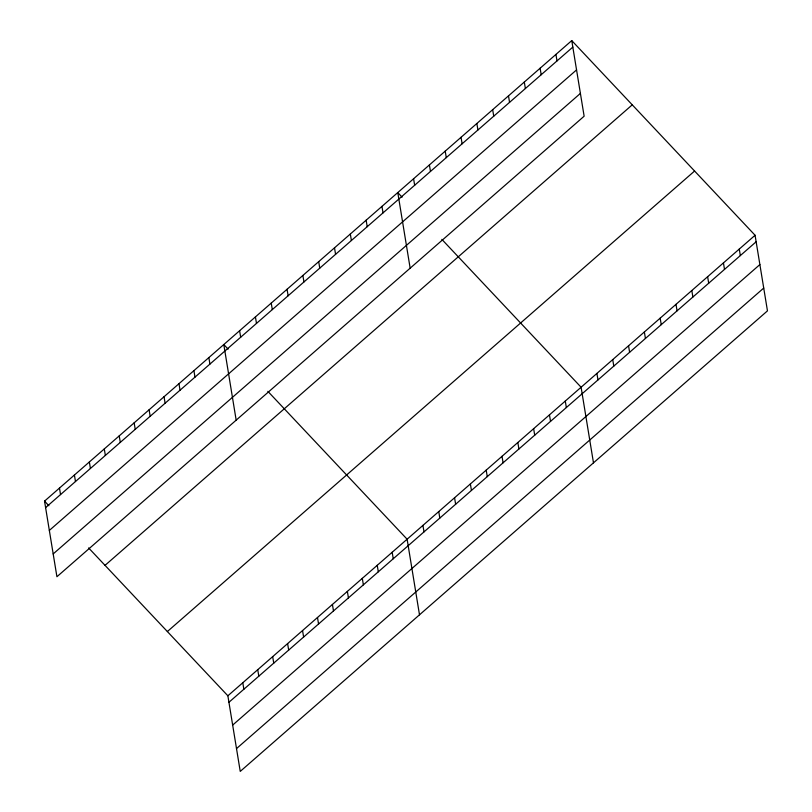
<?xml version="1.0" encoding="UTF-8"?>
<svg xmlns="http://www.w3.org/2000/svg" width="812" height="812" viewBox="0 0 812 812"><rect width="100%" height="100%" fill="white"/><g stroke="black" fill="none" stroke-linecap="round" stroke-linejoin="round"><path stroke-width="1.22" d="M571.76 40.6L584.132 116.207L56.921 576.733L44.538 501.126L571.76 40.6L755.079 235.267L767.462 310.874L240.24 771.4L227.867 695.793L88.62 547.927M45.604 507.622L572.825 47.096M49.339 530.429L576.55 69.903M53.186 553.926L580.407 93.4M105.032 565.365L632.254 104.839M167.363 631.553L694.585 171.027M227.867 695.793L755.079 235.267M228.923 702.289L756.145 241.773M232.658 725.096L759.88 264.57M236.505 748.593L763.727 288.067M402.092 197.164L397.778 192.576L410.151 268.183M441.85 239.378L581.098 387.243L593.481 462.85M228.111 349.13L223.797 344.542L236.17 420.149M267.869 391.354L407.116 539.219L419.499 614.826M44.538 501.126L48.862 505.714M739.265 249.081L740.331 255.587M723.441 262.895L724.507 269.401M707.628 276.719L708.693 283.215M691.814 290.534L692.88 297.03M676 304.348L677.066 310.844M660.176 318.162L661.242 324.658M644.363 331.976L645.428 338.482M628.549 345.79L629.615 352.296M612.735 359.614L613.791 366.11M555.936 54.414L557.002 60.92M596.911 373.429L597.977 379.925M540.122 68.228L541.188 74.734M524.308 82.042L525.374 88.549M565.284 401.057L566.35 407.553M508.495 95.867L509.55 102.363M549.46 414.871L550.526 421.377M492.671 109.681L493.737 116.177M533.646 428.685L534.712 435.191M476.857 123.495L477.923 129.991M517.833 442.499L518.898 449.006M461.043 137.309L462.109 143.805M502.019 456.324L503.075 462.82M445.22 151.123L446.285 157.63M486.195 470.138L487.261 476.634M429.406 164.937L430.472 171.444M470.381 483.952L471.447 490.448M413.592 178.762L414.658 185.258M454.568 497.766L455.633 504.262M438.754 511.58L439.81 518.086M381.955 206.39L383.02 212.886M422.93 525.394L423.996 531.901M366.141 220.204L367.207 226.7M350.327 234.018L351.393 240.525M392.176 552.261L393.241 558.757M334.514 247.833L335.569 254.339M377.245 565.314L378.301 571.81M318.69 261.647L319.755 268.153M362.304 578.357L363.37 584.853M302.876 275.471L303.942 281.967M347.363 591.41L348.429 597.906M287.062 289.285L288.128 295.781M332.423 604.453L333.488 610.959M271.238 303.099L272.304 309.595M317.492 617.506L318.558 624.002M255.425 316.913L256.49 323.409M302.551 630.548L303.617 637.055M239.611 330.728L240.677 337.234M287.61 643.601L288.676 650.097M272.68 656.644L273.745 663.15M208.857 357.595L209.922 364.091M257.739 669.697L258.805 676.193M193.916 370.637L194.981 377.144M242.798 682.74L243.864 689.246M178.975 383.69L180.041 390.186M164.044 396.733L165.11 403.239M149.103 409.786L150.169 416.282M134.163 422.839L135.228 429.335M119.232 435.882L120.298 442.378M104.291 448.934L105.357 455.43M89.35 461.977L90.416 468.483M74.42 475.03L75.475 481.526M59.479 488.073L60.545 494.579"/></g></svg>
